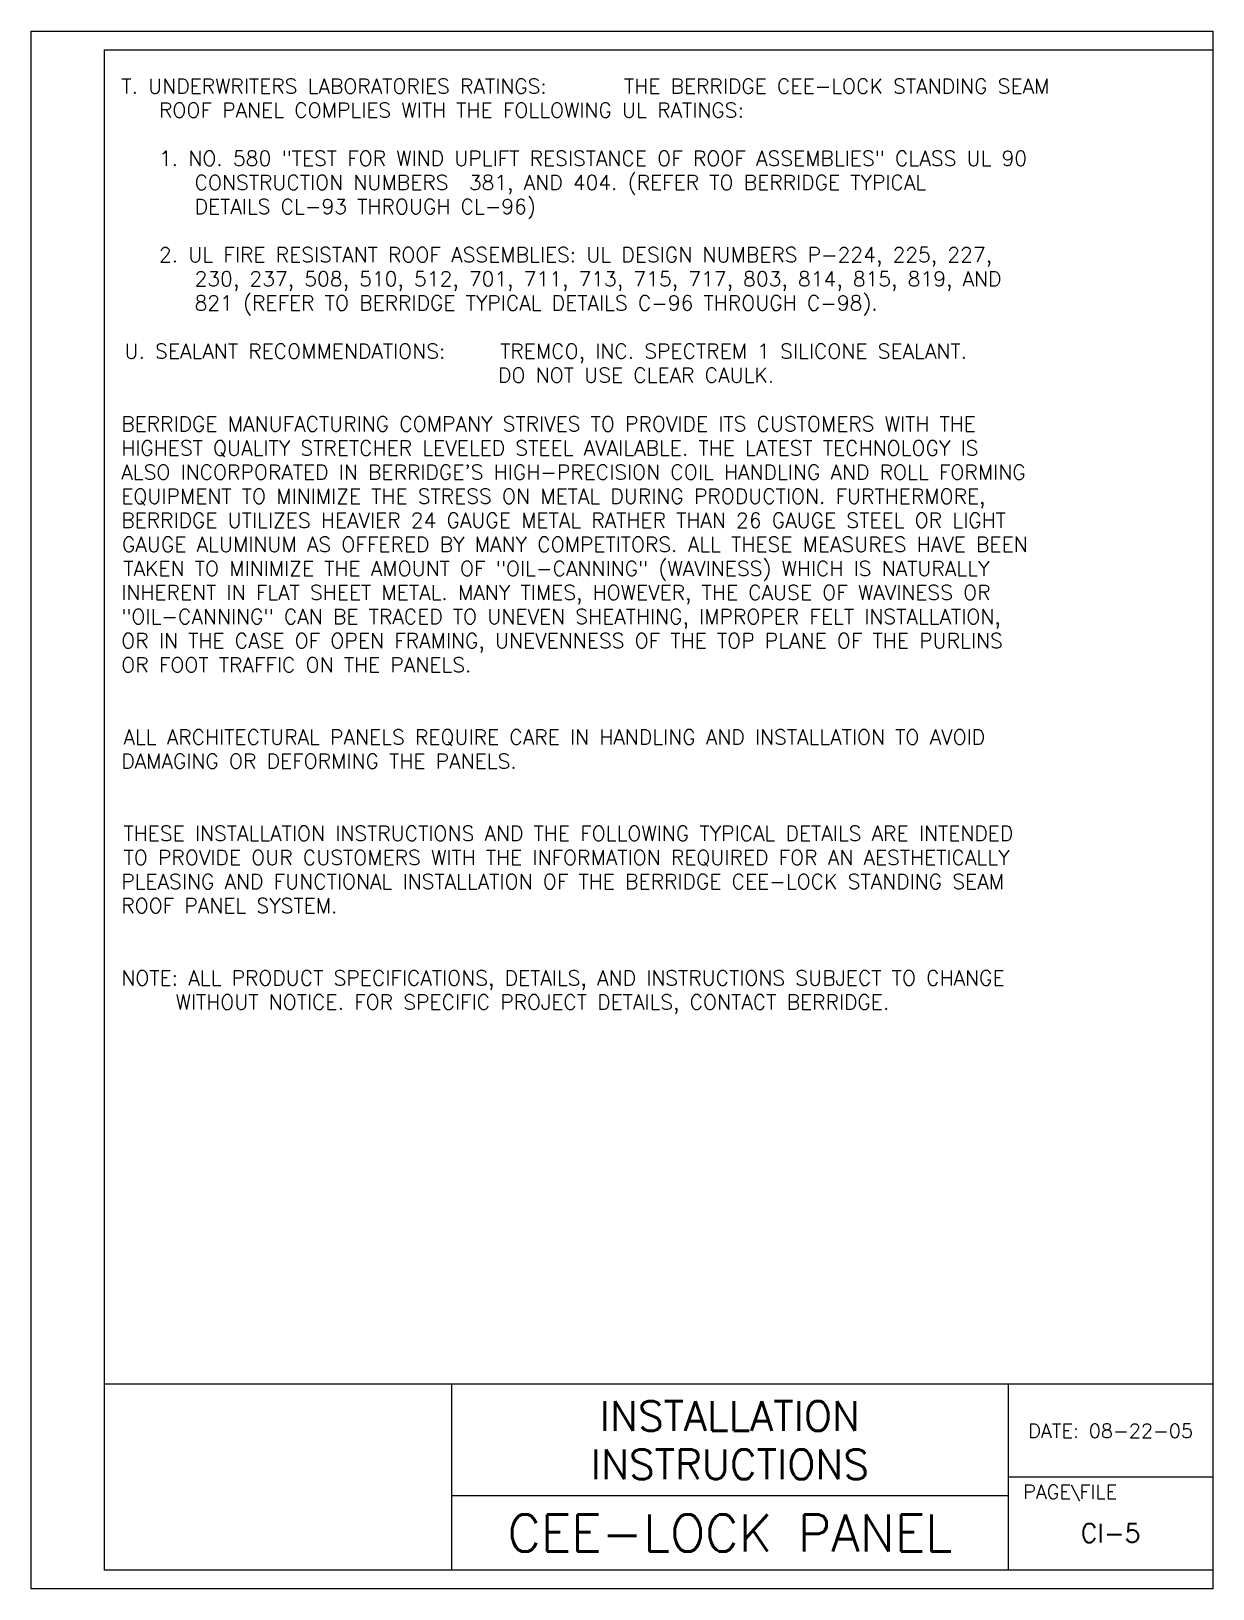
# Model space of a CAD drawing. Extents: x 0 to 7.9, y 0 to 10.5.
import ezdxf
from ezdxf.enums import TextEntityAlignment as Align

# ---------------------------------------------------------------- set-up
doc = ezdxf.new("R2010")
doc.units = 0
doc.header["$MEASUREMENT"] = 0
doc.layers.get('0').update_dxf_attribs({"linetype": 'CONTINUOUS'})
doc.layers.add('BORDER', color=7, linetype='CONTINUOUS')
doc.layers.add('DIMTEXT', color=7, linetype='CONTINUOUS')
doc.styles.add('ROMANS', font='romans', dxfattribs={"height": 0.1})

msp = doc.modelspace()

# ---------------------------------------------------------------- linework, layer by layer
at = {"color": 5, "linetype": 'CONTINUOUS'}
for p, q in [((0, 0), (0, 10.47)), ((0, 10.47), (7.94, 10.47)), ((7.94, 10.47), (7.94, 0)), ((7.94, 0), (0, 0))]:
    msp.add_line(p, q, dxfattribs=at)
at = {"layer": 'BORDER', "color": 5, "linetype": 'CONTINUOUS'}
for p, q in [((0.491, 10.345), (0.491, 0.125)), ((0.491, 10.345), (7.94, 10.345)), ((7.94, 10.345), (7.94, 0.125)), ((7.94, 1.375), (0.491, 1.375)), ((2.825, 1.375), (2.825, 0.125)), ((6.565, 1.375), (6.565, 0.125)), ((7.94, 0.75), (6.565, 0.75)), ((6.565, 0.625), (2.825, 0.625)), ((7.94, 0.125), (0.491, 0.125))]:
    msp.add_line(p, q, dxfattribs=at)

# ---------------------------------------------------------------- texts
at = {"layer": 'BORDER', "color": 3, "style": 'ROMANS'}
for s, p in [('INSTALLATION', (4.695, 1.061)), ('INSTRUCTIONS', (4.695, 0.737))]:
    msp.add_text(s, height=0.2, dxfattribs=at).set_placement(p, align=Align.CENTER)
at = {"layer": 'BORDER', "color": 3, "linetype": 'CONTINUOUS', "style": 'ROMANS'}
msp.add_text('DATE: 08-22-05', height=0.0951, dxfattribs=at).set_placement((7.253, 1.062), align=Align.MIDDLE)
msp.add_text('PAGE\\FILE', height=0.0951, dxfattribs=at).set_placement((6.665, 0.605))
at = {"layer": 'BORDER', "color": 5, "style": 'ROMANS'}
msp.add_text('CEE-LOCK PANEL', height=0.25, dxfattribs=at).set_placement((4.695, 0.375), align=Align.MIDDLE)
at = {"layer": 'BORDER', "color": 2, "linetype": 'CONTINUOUS', "style": 'ROMANS'}
msp.add_text('CI-5', height=0.125, dxfattribs=at).set_placement((7.253, 0.375), align=Align.MIDDLE)
at = {"layer": 'DIMTEXT', "color": 1, "linetype": 'CONTINUOUS', "style": 'ROMANS'}
for s, p in [('T. UNDERWRITERS LABORATORIES RATINGS:', (0.606, 10.05)), ('U. SEALANT RECOMMENDATIONS:', (0.627, 8.269)), ('DO NOT USE CLEAR CAULK.', (3.137, 8.108)), ('NOTE: ALL PRODUCT SPECIFICATIONS, DETAILS, AND INSTRUCTIONS SUBJECT TO CHANGE', (0.605, 4.056)), ('      WITHOUT NOTICE. FOR SPECIFIC PROJECT DETAILS, CONTACT BERRIDGE.', (0.523, 3.894))]:
    msp.add_text(s, height=0.1, dxfattribs=at).set_placement(p)
at = {"layer": 'DIMTEXT', "color": 3, "linetype": 'CONTINUOUS', "style": 'ROMANS'}
for s, p in [('THE BERRIDGE CEE-LOCK STANDING SEAM', (3.983, 10.05)), ('ROOF PANEL COMPLIES WITH THE FOLLOWING UL RATINGS:', (0.859, 9.889)), ('1. NO. 580 "TEST FOR WIND UPLIFT RESISTANCE OF ROOF ASSEMBLIES" CLASS UL 90', (0.859, 9.565)), ('CONSTRUCTION NUMBERS  381, AND 404. (REFER TO BERRIDGE TYPICAL', (1.098, 9.403)), ('DETAILS CL-93 THROUGH CL-96)', (1.098, 9.241)), ('2. UL FIRE RESISTANT ROOF ASSEMBLIES: UL DESIGN NUMBERS P-224, 225, 227,', (0.859, 8.917)), ('230, 237, 508, 510, 512, 701, 711, 713, 715, 717, 803, 814, 815, 819, AND', (1.098, 8.755)), ('821 (REFER TO BERRIDGE TYPICAL DETAILS C-96 THROUGH C-98).', (1.098, 8.593)), ('TREMCO, INC. SPECTREM 1 SILICONE SEALANT.', (3.151, 8.269)), ('BERRIDGE MANUFACTURING COMPANY STRIVES TO PROVIDE ITS CUSTOMERS WITH THE', (0.605, 7.78)), ('HIGHEST QUALITY STRETCHER LEVELED STEEL AVAILABLE. THE LATEST TECHNOLOGY IS', (0.605, 7.618)), ("ALSO INCORPORATED IN BERRIDGE'S HIGH-PRECISION COIL HANDLING AND ROLL FORMING", (0.605, 7.456)), ('EQUIPMENT TO MINIMIZE THE STRESS ON METAL DURING PRODUCTION. FURTHERMORE,', (0.605, 7.294)), ('BERRIDGE UTILIZES HEAVIER 24 GAUGE METAL RATHER THAN 26 GAUGE STEEL OR LIGHT', (0.605, 7.132)), ('GAUGE ALUMINUM AS OFFERED BY MANY COMPETITORS. ALL THESE MEASURES HAVE BEEN', (0.61, 6.97)), ('TAKEN TO MINIMIZE THE AMOUNT OF "OIL-CANNING" (WAVINESS) WHICH IS NATURALLY', (0.619, 6.808)), ('INHERENT IN FLAT SHEET METAL. MANY TIMES, HOWEVER, THE CAUSE OF WAVINESS OR', (0.605, 6.647)), ('"OIL-CANNING" CAN BE TRACED TO UNEVEN SHEATHING, IMPROPER FELT INSTALLATION,', (0.605, 6.485)), ('OR IN THE CASE OF OPEN FRAMING, UNEVENNESS OF THE TOP PLANE OF THE PURLINS', (0.605, 6.323)), ('OR FOOT TRAFFIC ON THE PANELS.', (0.605, 6.161)), ('ALL ARCHITECTURAL PANELS REQUIRE CARE IN HANDLING AND INSTALLATION TO AVOID', (0.62, 5.675)), ('DAMAGING OR DEFORMING THE PANELS.', (0.605, 5.513)), ('THESE INSTALLATION INSTRUCTIONS AND THE FOLLOWING TYPICAL DETAILS ARE INTENDED', (0.62, 5.028)), ('TO PROVIDE OUR CUSTOMERS WITH THE INFORMATION REQUIRED FOR AN AESTHETICALLY', (0.621, 4.866)), ('PLEASING AND FUNCTIONAL INSTALLATION OF THE BERRIDGE CEE-LOCK STANDING SEAM', (0.605, 4.704)), ('ROOF PANEL SYSTEM.', (0.605, 4.542))]:
    msp.add_text(s, height=0.1, dxfattribs=at).set_placement(p)

doc.saveas('drawing.dxf')
